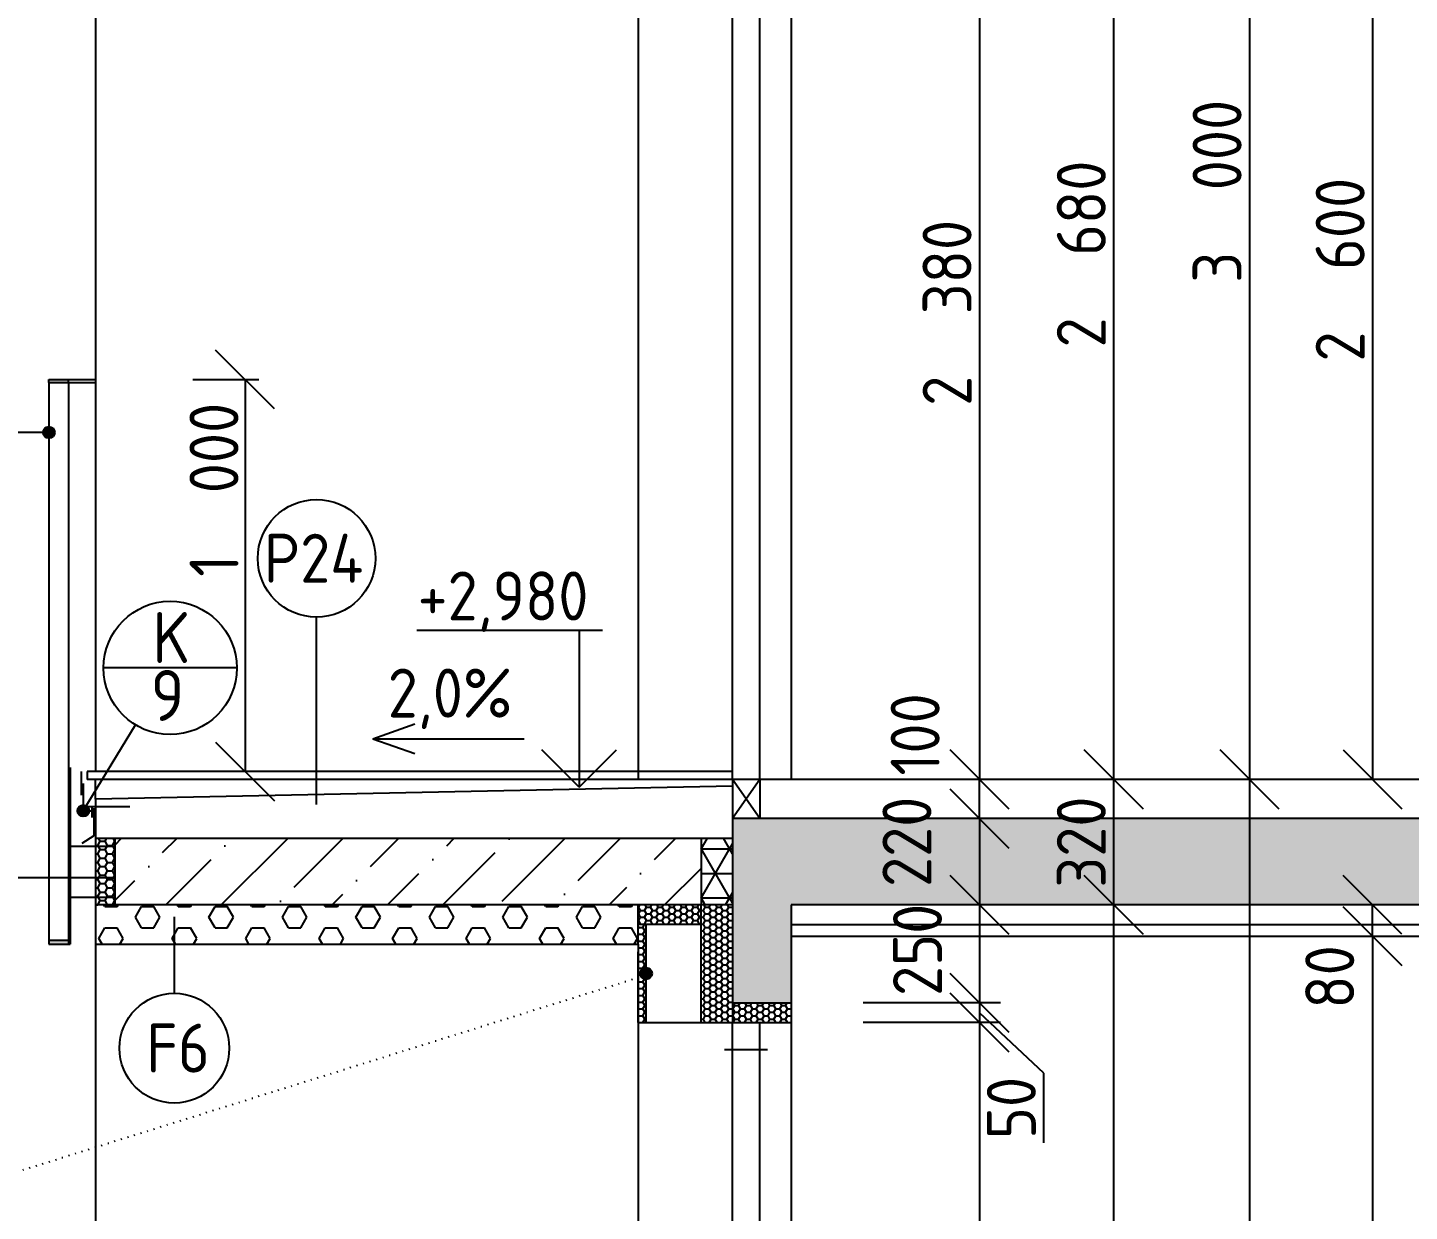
# Model space of a CAD drawing. Extents: x 3792242 to 5145247, y -1546315 to -1031918.
# Drawn here: x 3982743 to 3986268, y -1532859 to -1529840 of the extents above; entities that cross this region are included whole.
import ezdxf

# ---------------------------------------------------------------- set-up
doc = ezdxf.new("R2010")
doc.units = 0
doc.header["$MEASUREMENT"] = 0
doc.linetypes.add('ACAD_ISO07W100', pattern=[3.5, 0.5, -3])
doc.layers.get('0').update_dxf_attribs({"linetype": 'CONTINUOUS'})
doc.layers.get('Defpoints').update_dxf_attribs({"color": 61, "linetype": 'CONTINUOUS'})
for name, color, linetype in [('KÓTY', 4, 'CONTINUOUS'), ('MÚRY', 1, 'CONTINUOUS'), ('OKNÁ', 143, 'CONTINUOUS'), ('POZEMOK', 7, 'CONTINUOUS'), ('TENKÁ', 7, 'CONTINUOUS'), ('ŠRAFY', 82, 'CONTINUOUS'), ('šrafy-múry', 8, 'CONTINUOUS')]:
    doc.layers.add(name, color=color, linetype=linetype)
doc.styles.add('STYLE1', font='isocp.shx')
doc.dimstyles.new('STANDARD 50', dxfattribs={"dimtxt": 125, "dimasz": 140, "dimexe": 10, "dimexo": 200, "dimgap": 20, "dimtad": 1, "dimdsep": 46, "dimlunit": 6, "dimtxsty": 'STYLE1', "dimblk1": 'OBLIQUE', "dimblk2": 'OBLIQUE', "dimsah": 1, "dimcen": 2.5, "dimse1": 1, "dimse2": 1, "dimadec": 0, "dimazin": 0, "dimtfac": 1, "dimtmove": 1, "dimatfit": 3, "dimldrblk": 'OBLIQUE', "dimfxl": 1, "dimtolj": 1, "dimtzin": 0, "dimarcsym": 0})
doc.dimstyles.new('STANDARD-50', dxfattribs={"dimtxt": 125, "dimasz": 150, "dimexe": 10, "dimexo": 200, "dimgap": 20, "dimtad": 1, "dimdsep": 46, "dimlunit": 6, "dimtxsty": 'STYLE1', "dimblk1": 'OBLIQUE', "dimblk2": 'OBLIQUE', "dimsah": 1, "dimcen": 2.5, "dimse1": 1, "dimse2": 1, "dimadec": 0, "dimazin": 0, "dimtfac": 1, "dimtmove": 1, "dimatfit": 3, "dimldrblk": 'OBLIQUE', "dimfxl": 1, "dimtolj": 1, "dimtzin": 0, "dimarcsym": 0})
pattern_1 = [(0, (-447053.063, -31997.075), (15, 8.660254038), [10, -20]), (120, (-447053.063, -31997.075), (-15, 8.660254038), [10, -20]), (60, (-447053.063, -31997.075), (1e-14, 17.320508076), [-20, 10])]

# ---------------------------------------------------------------- blocks, each defined once
blk = doc.blocks.new('tp20')
at = {"layer": 'TENKÁ', "color": 253}
for p, q in [((4381550.1, -1316758.2), (4381550.1, -1316828.2)), ((4381431.4, -1316818.2), (4381528.6, -1316818.2)), ((4381518.9, -1316818.2), (4381518.9, -1316828.2)), ((4381528.6, -1316818.2), (4381528.6, -1316845)), ((4381528.6, -1316818.2), (4381538.6, -1316818.2)), ((4381550.1, -1316828.2), (4381528.6, -1316828.2))]:
    blk.add_line(p, q, dxfattribs=at)
blk = doc.blocks.new('_OBLIQUE')
at = {"color": 0, "linetype": 'ByBlock'}
blk.add_line((-0.5, -0.5), (0.5, 0.5), dxfattribs=at)
blk = doc.blocks.new('*D52169')
at = {"layer": 'Defpoints', "color": 0}
for p in [(3985171.4, -1531757.3), (3985171.4, -1531757.3), (3985171.4, -1531857.3)]:
    blk.add_point(p, dxfattribs=at)
at = {"layer": 'KÓTY', "color": 0, "lineweight": -2, "ltscale": 0.25}
blk.add_line((3985171.4, -1531857.3), (3985171.4, -1531757.3), dxfattribs=at)
at = {"layer": 'KÓTY', "color": 0, "linetype": 'ByBlock', "lineweight": -2, "xscale": 150, "yscale": 150, "zscale": 150}
for p, rotation in [((3985171.4, -1531757.3), 90), ((3985171.4, -1531857.3), 270)]:
    blk.add_blockref('_OBLIQUE', p, dxfattribs=dict(at, rotation=rotation))
at = {"layer": 'KÓTY', "color": 0, "insert": (3985007.4, -1531642.6), "char_height": 125, "attachment_point": 5, "rotation": 90, "style": 'STYLE1'}
blk.add_mtext('\\A1;100', dxfattribs=at)
blk = doc.blocks.new('*D52171')
at = {"layer": 'Defpoints', "color": 0}
for p in [(3985171.4, -1531857.3), (3985171.4, -1532077.3), (3985171.4, -1532077.3)]:
    blk.add_point(p, dxfattribs=at)
at = {"layer": 'KÓTY', "color": 0, "lineweight": -2, "ltscale": 0.25}
blk.add_line((3985171.4, -1531857.3), (3985171.4, -1532077.3), dxfattribs=at)
at = {"layer": 'KÓTY', "color": 0, "linetype": 'ByBlock', "lineweight": -2, "xscale": 150, "yscale": 150, "zscale": 150}
for p, rotation in [((3985171.4, -1531857.3), 90), ((3985171.4, -1532077.3), 270)]:
    blk.add_blockref('_OBLIQUE', p, dxfattribs=dict(at, rotation=rotation))
at = {"layer": 'KÓTY', "color": 0, "insert": (3984986.4, -1531916.6), "char_height": 125, "attachment_point": 5, "rotation": 90, "style": 'STYLE1'}
blk.add_mtext('\\A1;220', dxfattribs=at)
blk = doc.blocks.new('*D52172')
at = {"layer": 'Defpoints', "color": 0}
for p in [(3984690.9, -1529377.3), (3984690.9, -1531757.3), (3985171.4, -1531757.3)]:
    blk.add_point(p, dxfattribs=at)
at = {"layer": 'KÓTY', "color": 0, "lineweight": -2, "ltscale": 0.25}
blk.add_line((3985171.4, -1529377.3), (3985171.4, -1531757.3), dxfattribs=at)
at = {"layer": 'KÓTY', "color": 0, "linetype": 'ByBlock', "lineweight": -2, "xscale": 150, "yscale": 150, "zscale": 150}
for p, rotation in [((3985171.4, -1529377.3), 90), ((3985171.4, -1531757.3), 270)]:
    blk.add_blockref('_OBLIQUE', p, dxfattribs=dict(at, rotation=rotation))
at = {"layer": 'KÓTY', "color": 0, "insert": (3985088.9, -1530567.3), "char_height": 125, "attachment_point": 5, "rotation": 90, "style": 'STYLE1'}
blk.add_mtext('\\A1;2ﾠ380', dxfattribs=at)
blk = doc.blocks.new('*D52175')
at = {"layer": 'Defpoints', "color": 0}
for p in [(3984690.9, -1532077.3), (3984690.9, -1532327.3), (3985171.4, -1532327.3)]:
    blk.add_point(p, dxfattribs=at)
at = {"layer": 'KÓTY', "color": 0, "lineweight": -2, "ltscale": 0.25}
blk.add_line((3985171.4, -1532077.3), (3985171.4, -1532327.3), dxfattribs=at)
at = {"layer": 'KÓTY', "color": 0, "linetype": 'ByBlock', "lineweight": -2, "xscale": 150, "yscale": 150, "zscale": 150}
for p, rotation in [((3985171.4, -1532077.3), 90), ((3985171.4, -1532327.3), 270)]:
    blk.add_blockref('_OBLIQUE', p, dxfattribs=dict(at, rotation=rotation))
at = {"layer": 'KÓTY', "color": 0, "insert": (3985013.4, -1532192.1), "char_height": 125, "attachment_point": 5, "rotation": 90, "style": 'STYLE1'}
blk.add_mtext('\\A1;250', dxfattribs=at)
blk = doc.blocks.new('*D52177')
at = {"layer": 'Defpoints', "color": 0}
for p in [(3984690.9, -1532377.3), (3984690.9, -1534757.3), (3985171.4, -1534757.3)]:
    blk.add_point(p, dxfattribs=at)
at = {"layer": 'KÓTY', "color": 0, "lineweight": -2, "ltscale": 0.25}
blk.add_line((3985171.4, -1532377.3), (3985171.4, -1534757.3), dxfattribs=at)
at = {"layer": 'KÓTY', "color": 0, "linetype": 'ByBlock', "lineweight": -2, "xscale": 150, "yscale": 150, "zscale": 150}
for p, rotation in [((3985171.4, -1532377.3), 90), ((3985171.4, -1534757.3), 270)]:
    blk.add_blockref('_OBLIQUE', p, dxfattribs=dict(at, rotation=rotation))
at = {"layer": 'KÓTY', "color": 0, "insert": (3985088.9, -1533567.3), "char_height": 125, "attachment_point": 5, "rotation": 90, "style": 'STYLE1'}
blk.add_mtext('\\A1;2ﾠ380', dxfattribs=at)
blk = doc.blocks.new('*D52178')
at = {"layer": 'Defpoints', "color": 0}
for p in [(3984690.9, -1532327.3), (3984690.9, -1532377.3), (3985171.4, -1532377.3)]:
    blk.add_point(p, dxfattribs=at)
at = {"layer": 'KÓTY', "color": 0, "lineweight": -2, "ltscale": 0.25}
for p, q in [((3985171.4, -1532327.3), (3985171.4, -1532377.3)), ((3985335.4, -1532506.6), (3985171.4, -1532352.3)), ((3985335.4, -1532684.2), (3985335.4, -1532506.6))]:
    blk.add_line(p, q, dxfattribs=at)
at = {"layer": 'KÓTY', "color": 0, "linetype": 'ByBlock', "lineweight": -2, "xscale": 150, "yscale": 150, "zscale": 150}
for p, rotation in [((3985171.4, -1532327.3), 90), ((3985171.4, -1532377.3), 270)]:
    blk.add_blockref('_OBLIQUE', p, dxfattribs=dict(at, rotation=rotation))
at = {"layer": 'KÓTY', "color": 0, "insert": (3985252.9, -1532595.4), "char_height": 125, "attachment_point": 5, "rotation": 90, "style": 'STYLE1'}
blk.add_mtext('\\A1;50', dxfattribs=at)
blk = doc.blocks.new('*D52182')
at = {"layer": 'Defpoints', "color": 0}
for p in [(3984690.9, -1529077.3), (3984690.9, -1531757.3), (3985513.9, -1531757.3)]:
    blk.add_point(p, dxfattribs=at)
at = {"layer": 'KÓTY', "color": 0, "lineweight": -2, "ltscale": 0.25}
blk.add_line((3985513.9, -1529077.3), (3985513.9, -1531757.3), dxfattribs=at)
at = {"layer": 'KÓTY', "color": 0, "linetype": 'ByBlock', "lineweight": -2, "xscale": 150, "yscale": 150, "zscale": 150}
for p, rotation in [((3985513.9, -1529077.3), 90), ((3985513.9, -1531757.3), 270)]:
    blk.add_blockref('_OBLIQUE', p, dxfattribs=dict(at, rotation=rotation))
at = {"layer": 'KÓTY', "color": 0, "insert": (3985431.4, -1530417.3), "char_height": 125, "attachment_point": 5, "rotation": 90, "style": 'STYLE1'}
blk.add_mtext('\\A1;2ﾠ680', dxfattribs=at)
blk = doc.blocks.new('*D52183')
at = {"layer": 'Defpoints', "color": 0}
for p in [(3985513.9, -1531757.3), (3985513.9, -1532077.3), (3985513.9, -1532077.3)]:
    blk.add_point(p, dxfattribs=at)
at = {"layer": 'KÓTY', "color": 0, "lineweight": -2, "ltscale": 0.25}
blk.add_line((3985513.9, -1531757.3), (3985513.9, -1532077.3), dxfattribs=at)
at = {"layer": 'KÓTY', "color": 0, "linetype": 'ByBlock', "lineweight": -2, "xscale": 150, "yscale": 150, "zscale": 150}
for p, rotation in [((3985513.9, -1531757.3), 90), ((3985513.9, -1532077.3), 270)]:
    blk.add_blockref('_OBLIQUE', p, dxfattribs=dict(at, rotation=rotation))
at = {"layer": 'KÓTY', "color": 0, "insert": (3985431.4, -1531917.3), "char_height": 125, "attachment_point": 5, "rotation": 90, "style": 'STYLE1'}
blk.add_mtext('\\A1;320', dxfattribs=at)
blk = doc.blocks.new('*D52184')
at = {"layer": 'Defpoints', "color": 0}
for p in [(3984690.9, -1532077.3), (3984690.9, -1534757.3), (3985513.9, -1534757.3)]:
    blk.add_point(p, dxfattribs=at)
at = {"layer": 'KÓTY', "color": 0, "lineweight": -2, "ltscale": 0.25}
blk.add_line((3985513.9, -1532077.3), (3985513.9, -1534757.3), dxfattribs=at)
at = {"layer": 'KÓTY', "color": 0, "linetype": 'ByBlock', "lineweight": -2, "xscale": 150, "yscale": 150, "zscale": 150}
for p, rotation in [((3985513.9, -1532077.3), 90), ((3985513.9, -1534757.3), 270)]:
    blk.add_blockref('_OBLIQUE', p, dxfattribs=dict(at, rotation=rotation))
at = {"layer": 'KÓTY', "color": 0, "insert": (3985431.4, -1533417.3), "char_height": 125, "attachment_point": 5, "rotation": 90, "style": 'STYLE1'}
blk.add_mtext('\\A1;2ﾠ680', dxfattribs=at)
blk = doc.blocks.new('*D52188')
at = {"layer": 'Defpoints', "color": 0}
for p in [(3985860.4, -1528757.3), (3985860.4, -1531757.3), (3985860.4, -1531757.3)]:
    blk.add_point(p, dxfattribs=at)
at = {"layer": 'KÓTY', "color": 0, "lineweight": -2, "ltscale": 0.25}
blk.add_line((3985860.4, -1528757.3), (3985860.4, -1531757.3), dxfattribs=at)
at = {"layer": 'KÓTY', "color": 0, "linetype": 'ByBlock', "lineweight": -2, "xscale": 150, "yscale": 150, "zscale": 150}
for p, rotation in [((3985860.4, -1528757.3), 90), ((3985860.4, -1531757.3), 270)]:
    blk.add_blockref('_OBLIQUE', p, dxfattribs=dict(at, rotation=rotation))
at = {"layer": 'KÓTY', "color": 0, "insert": (3985777.9, -1530257.3), "char_height": 125, "attachment_point": 5, "rotation": 90, "style": 'STYLE1'}
blk.add_mtext('\\A1;3ﾠ000', dxfattribs=at)
blk = doc.blocks.new('*D52189')
at = {"layer": 'Defpoints', "color": 0}
for p in [(3985860.4, -1531757.3), (3985860.4, -1534757.3), (3985860.4, -1534757.3)]:
    blk.add_point(p, dxfattribs=at)
at = {"layer": 'KÓTY', "color": 0, "lineweight": -2, "ltscale": 0.25}
blk.add_line((3985860.4, -1531757.3), (3985860.4, -1534757.3), dxfattribs=at)
at = {"layer": 'KÓTY', "color": 0, "linetype": 'ByBlock', "lineweight": -2, "xscale": 150, "yscale": 150, "zscale": 150}
for p, rotation in [((3985860.4, -1531757.3), 90), ((3985860.4, -1534757.3), 270)]:
    blk.add_blockref('_OBLIQUE', p, dxfattribs=dict(at, rotation=rotation))
at = {"layer": 'KÓTY', "color": 0, "insert": (3985777.9, -1533257.3), "char_height": 125, "attachment_point": 5, "rotation": 90, "style": 'STYLE1'}
blk.add_mtext('\\A1;3ﾠ000', dxfattribs=at)
blk = doc.blocks.new('*D52193')
at = {"layer": 'Defpoints', "color": 0}
for p in [(3985834.9, -1529157.3), (3985834.9, -1531757.3), (3986174.4, -1531757.3)]:
    blk.add_point(p, dxfattribs=at)
at = {"layer": 'KÓTY', "color": 0, "lineweight": -2, "ltscale": 0.25}
blk.add_line((3986174.4, -1529157.3), (3986174.4, -1531757.3), dxfattribs=at)
at = {"layer": 'KÓTY', "color": 0, "linetype": 'ByBlock', "lineweight": -2, "xscale": 150, "yscale": 150, "zscale": 150}
for p, rotation in [((3986174.4, -1529157.3), 90), ((3986174.4, -1531757.3), 270)]:
    blk.add_blockref('_OBLIQUE', p, dxfattribs=dict(at, rotation=rotation))
at = {"layer": 'KÓTY', "color": 0, "insert": (3986091.9, -1530457.3), "char_height": 125, "attachment_point": 5, "rotation": 90, "style": 'STYLE1'}
blk.add_mtext('\\A1;2ﾠ600', dxfattribs=at)
blk = doc.blocks.new('*D52195')
at = {"layer": 'Defpoints', "color": 0}
for p in [(3985834.9, -1532157.3), (3985834.9, -1534757.3), (3986174.4, -1534757.3)]:
    blk.add_point(p, dxfattribs=at)
at = {"layer": 'KÓTY', "color": 0, "lineweight": -2, "ltscale": 0.25}
blk.add_line((3986174.4, -1532157.3), (3986174.4, -1534757.3), dxfattribs=at)
at = {"layer": 'KÓTY', "color": 0, "linetype": 'ByBlock', "lineweight": -2, "xscale": 150, "yscale": 150, "zscale": 150}
for p, rotation in [((3986174.4, -1532157.3), 90), ((3986174.4, -1534757.3), 270)]:
    blk.add_blockref('_OBLIQUE', p, dxfattribs=dict(at, rotation=rotation))
at = {"layer": 'KÓTY', "color": 0, "insert": (3986091.9, -1533457.3), "char_height": 125, "attachment_point": 5, "rotation": 90, "style": 'STYLE1'}
blk.add_mtext('\\A1;2ﾠ600', dxfattribs=at)
blk = doc.blocks.new('*D52196')
at = {"layer": 'Defpoints', "color": 0}
for p in [(3986174.4, -1532077.3), (3986174.4, -1532077.3), (3986174.4, -1532157.3)]:
    blk.add_point(p, dxfattribs=at)
at = {"layer": 'KÓTY', "color": 0, "lineweight": -2, "ltscale": 0.25}
blk.add_line((3986174.4, -1532157.3), (3986174.4, -1532077.3), dxfattribs=at)
at = {"layer": 'KÓTY', "color": 0, "linetype": 'ByBlock', "lineweight": -2, "xscale": 150, "yscale": 150, "zscale": 150}
for p, rotation in [((3986174.4, -1532077.3), 90), ((3986174.4, -1532157.3), 270)]:
    blk.add_blockref('_OBLIQUE', p, dxfattribs=dict(at, rotation=rotation))
at = {"layer": 'KÓTY', "color": 0, "insert": (3986065.4, -1532261.1), "char_height": 125, "attachment_point": 5, "rotation": 90, "style": 'STYLE1'}
blk.add_mtext('\\A1;80', dxfattribs=at)
blk = doc.blocks.new('*D52266')
at = {"layer": 'Defpoints', "color": 0}
for p in [(3984103.4, -1529377.3), (3981308.9, -1531757.3), (3984478.4, -1531757.3)]:
    blk.add_point(p, dxfattribs=at)
at = {"layer": 'KÓTY', "color": 0, "lineweight": -2, "ltscale": 0.25}
blk.add_line((3981308.9, -1529377.3), (3981308.9, -1531757.3), dxfattribs=at)
at = {"layer": 'KÓTY', "color": 0, "linetype": 'ByBlock', "lineweight": -2, "xscale": 150, "yscale": 150, "zscale": 150}
for p, rotation in [((3981308.9, -1529377.3), 90), ((3981308.9, -1531757.3), 270)]:
    blk.add_blockref('_OBLIQUE', p, dxfattribs=dict(at, rotation=rotation))
at = {"layer": 'KÓTY', "color": 0, "insert": (3981226.4, -1530567.3), "char_height": 125, "attachment_point": 5, "rotation": 90, "style": 'STYLE1'}
blk.add_mtext('\\A1;2ﾠ380', dxfattribs=at)
blk = doc.blocks.new('*D52270')
at = {"layer": 'Defpoints', "color": 0}
for p in [(3984103.4, -1532177.3), (3981308.9, -1532377.3), (3984103.4, -1532377.3)]:
    blk.add_point(p, dxfattribs=at)
at = {"layer": 'KÓTY', "color": 0, "lineweight": -2, "ltscale": 0.25}
blk.add_line((3981308.9, -1532177.3), (3981308.9, -1532377.3), dxfattribs=at)
at = {"layer": 'KÓTY', "color": 0, "linetype": 'ByBlock', "lineweight": -2, "xscale": 150, "yscale": 150, "zscale": 150}
for p, rotation in [((3981308.9, -1532177.3), 90), ((3981308.9, -1532377.3), 270)]:
    blk.add_blockref('_OBLIQUE', p, dxfattribs=dict(at, rotation=rotation))
at = {"layer": 'KÓTY', "color": 0, "insert": (3981151.4, -1532366.1), "char_height": 125, "attachment_point": 5, "rotation": 90, "style": 'STYLE1'}
blk.add_mtext('\\A1;200', dxfattribs=at)
blk = doc.blocks.new('*D52271')
at = {"layer": 'Defpoints', "color": 0}
for p in [(3984103.4, -1532377.3), (3981308.9, -1534757.3), (3984478.4, -1534757.3)]:
    blk.add_point(p, dxfattribs=at)
at = {"layer": 'KÓTY', "color": 0, "lineweight": -2, "ltscale": 0.25}
blk.add_line((3981308.9, -1532377.3), (3981308.9, -1534757.3), dxfattribs=at)
at = {"layer": 'KÓTY', "color": 0, "linetype": 'ByBlock', "lineweight": -2, "xscale": 150, "yscale": 150, "zscale": 150}
for p, rotation in [((3981308.9, -1532377.3), 90), ((3981308.9, -1534757.3), 270)]:
    blk.add_blockref('_OBLIQUE', p, dxfattribs=dict(at, rotation=rotation))
at = {"layer": 'KÓTY', "color": 0, "insert": (3981226.4, -1533567.3), "char_height": 125, "attachment_point": 5, "rotation": 90, "style": 'STYLE1'}
blk.add_mtext('\\A1;2ﾠ380', dxfattribs=at)
blk = doc.blocks.new('*D52371')
at = {"layer": 'Defpoints', "color": 0}
for p in [(3982915.9, -1531807.3), (3980965.9, -1532177.3), (3982915.9, -1532177.3)]:
    blk.add_point(p, dxfattribs=at)
at = {"layer": 'KÓTY', "color": 0, "lineweight": -2, "ltscale": 0.25}
blk.add_line((3980965.9, -1531807.3), (3980965.9, -1532177.3), dxfattribs=at)
at = {"layer": 'KÓTY', "color": 0, "linetype": 'ByBlock', "lineweight": -2, "xscale": 140, "yscale": 140, "zscale": 140}
for p, rotation in [((3980965.9, -1531807.3), 90), ((3980965.9, -1532177.3), 270)]:
    blk.add_blockref('_OBLIQUE', p, dxfattribs=dict(at, rotation=rotation))
at = {"layer": 'KÓTY', "color": 0, "insert": (3980883.4, -1531992.3), "char_height": 125, "attachment_point": 5, "rotation": 90, "style": 'STYLE1'}
blk.add_mtext('\\A1;370', dxfattribs=at)
blk = doc.blocks.new('*D52372')
at = {"layer": 'Defpoints', "color": 0}
for p in [(3984478.4, -1531757.3), (3981308.9, -1531907.3), (3984253.4, -1531907.3)]:
    blk.add_point(p, dxfattribs=at)
at = {"layer": 'KÓTY', "color": 0, "lineweight": -2, "ltscale": 0.25}
blk.add_line((3981308.9, -1531757.3), (3981308.9, -1531907.3), dxfattribs=at)
at = {"layer": 'KÓTY', "color": 0, "linetype": 'ByBlock', "lineweight": -2, "xscale": 150, "yscale": 150, "zscale": 150}
for p, rotation in [((3981308.9, -1531757.3), 90), ((3981308.9, -1531907.3), 270)]:
    blk.add_blockref('_OBLIQUE', p, dxfattribs=dict(at, rotation=rotation))
at = {"layer": 'KÓTY', "color": 0, "insert": (3981148.3, -1531656.6), "char_height": 125, "attachment_point": 5, "rotation": 90, "style": 'STYLE1'}
blk.add_mtext('\\A1;150', dxfattribs=at)
blk = doc.blocks.new('*D52373')
at = {"layer": 'Defpoints', "color": 0}
for p in [(3984328.4, -1531907.3), (3981308.9, -1532077.3), (3984328.4, -1532077.3)]:
    blk.add_point(p, dxfattribs=at)
at = {"layer": 'KÓTY', "color": 0, "lineweight": -2, "ltscale": 0.25}
blk.add_line((3981308.9, -1531907.3), (3981308.9, -1532077.3), dxfattribs=at)
at = {"layer": 'KÓTY', "color": 0, "linetype": 'ByBlock', "lineweight": -2, "xscale": 150, "yscale": 150, "zscale": 150}
for p, rotation in [((3981308.9, -1531907.3), 90), ((3981308.9, -1532077.3), 270)]:
    blk.add_blockref('_OBLIQUE', p, dxfattribs=dict(at, rotation=rotation))
at = {"layer": 'KÓTY', "color": 0, "insert": (3981152.9, -1532046.1), "char_height": 125, "attachment_point": 5, "rotation": 90, "style": 'STYLE1'}
blk.add_mtext('\\A1;170', dxfattribs=at)
blk = doc.blocks.new('*D52374')
at = {"layer": 'Defpoints', "color": 0}
for p in [(3982915.9, -1532077.3), (3981308.9, -1532177.3), (3982915.9, -1532177.3)]:
    blk.add_point(p, dxfattribs=at)
at = {"layer": 'KÓTY', "color": 0, "lineweight": -2, "ltscale": 0.25}
for p, q in [((3981308.9, -1532077.3), (3981308.9, -1532177.3)), ((3981541.3, -1532204.1), (3981308.9, -1532127.3)), ((3981541.3, -1532444.2), (3981541.3, -1532204.1))]:
    blk.add_line(p, q, dxfattribs=at)
at = {"layer": 'KÓTY', "color": 0, "linetype": 'ByBlock', "lineweight": -2, "xscale": 150, "yscale": 150, "zscale": 150}
for p, rotation in [((3981308.9, -1532077.3), 90), ((3981308.9, -1532177.3), 270)]:
    blk.add_blockref('_OBLIQUE', p, dxfattribs=dict(at, rotation=rotation))
at = {"layer": 'KÓTY', "color": 0, "insert": (3981458.8, -1532324.1), "char_height": 125, "attachment_point": 5, "rotation": 90, "style": 'STYLE1'}
blk.add_mtext('\\A1;100', dxfattribs=at)
blk = doc.blocks.new('*D54739')
at = {"layer": 'Defpoints', "color": 0}
for p in [(3982915.9, -1530737.3), (3982915.9, -1531737.3), (3983297.4, -1531737.3)]:
    blk.add_point(p, dxfattribs=at)
at = {"layer": 'KÓTY', "color": 0, "lineweight": -2, "ltscale": 0.25}
blk.add_line((3983297.4, -1530737.3), (3983297.4, -1531737.3), dxfattribs=at)
at = {"layer": 'KÓTY', "color": 0, "linetype": 'ByBlock', "lineweight": -2, "xscale": 150, "yscale": 150, "zscale": 150}
for p, rotation in [((3983297.4, -1530737.3), 90), ((3983297.4, -1531737.3), 270)]:
    blk.add_blockref('_OBLIQUE', p, dxfattribs=dict(at, rotation=rotation))
at = {"layer": 'KÓTY', "color": 0, "insert": (3983218.2, -1531018.6), "char_height": 125, "attachment_point": 5, "rotation": 90, "style": 'STYLE1'}
blk.add_mtext('\\A1;1ﾠ000', dxfattribs=at)

msp = doc.modelspace()

# ---------------------------------------------------------------- hatches: boundary and pattern name
at = {"layer": 'POZEMOK', "ltscale": 0.15}
h = msp.add_hatch(color=253, dxfattribs=at)
h.dxf.hatch_style = 1
h.paths.add_polyline_path([(3982846.937, -1530737.345), (3982846.937, -1530745.345), (3982796.937, -1530745.345), (3982796.937, -1530737.345)])
h = msp.add_hatch(color=253, dxfattribs=at)
h.dxf.hatch_style = 1
h.paths.add_polyline_path([(3982850.937, -1532177.345), (3982850.937, -1532057.345), (3982850.937, -1531927.345), (3982850.937, -1531727.345), (3982846.937, -1531727.345), (3982846.937, -1531807.345), (3982846.937, -1532007.345), (3982846.937, -1532167.345), (3982846.937, -1532177.345)])
h = msp.add_hatch(color=253, dxfattribs=at)
h.dxf.hatch_style = 1
h.paths.add_polyline_path([(3982796.937, -1532177.345), (3982796.937, -1532167.345), (3982846.937, -1532167.345), (3982846.937, -1532177.345)])
at = {"layer": 'TENKÁ'}
h = msp.add_hatch(color=256, dxfattribs=at)
h.dxf.hatch_style = 1
h.paths.add_polyline_path([(3982781.937, -1530872.345, 2.41421356), (3982796.937, -1530857.345, 0.41421356)])
h = msp.add_hatch(color=256, dxfattribs=at)
h.dxf.hatch_style = 1
h.paths.add_polyline_path([(3982869.737, -1531837.345, -2.41421356), (3982884.737, -1531852.345, -0.41421356)])
h = msp.add_hatch(color=256, dxfattribs=at)
h.dxf.hatch_style = 1
h.paths.add_polyline_path([(3984320.937, -1532237.345, 2.41421356), (3984335.937, -1532252.345, 0.41421356)])
at = {"layer": 'ŠRAFY'}
h = msp.add_hatch(dxfattribs=at)
h.set_pattern_fill('HONEY', color=256, scale=100)
h.set_pattern_definition([(0, (-474341.063, -31883.075), (18.75, 10.825317547), [12.5, -25]), (120, (-474341.063, -31883.075), (-18.75, 10.825317547), [12.5, -25]), (60, (-474341.063, -31883.075), (7e-15, 21.650635095), [-25, 12.5])])
h.paths.add_polyline_path([(3982915.937, -1531907.345), (3982915.937, -1532077.345), (3982965.937, -1532077.345), (3982965.937, -1531907.345)])
h = msp.add_hatch(dxfattribs=at)
h.set_pattern_fill('NET3', color=256, scale=500, angle=180)
h.set_pattern_definition([(0, (-413468.06, -25997.075), (0, 62.5), []), (60, (-413468.06, -25997.075), (-54.1265877, 31.25), []), (120, (-413468.06, -25997.075), (-54.1265877, -31.25), [])])
h.paths.add_polyline_path([(3984540.937, -1532077.345), (3984460.937, -1532077.345), (3984460.937, -1531947.345), (3984460.937, -1531907.345), (3984540.937, -1531907.345)])
h = msp.add_hatch(dxfattribs=at)
h.set_pattern_fill('HEX', color=256, scale=250)
h.set_pattern_definition([(0, (-465029.063, -19947.075), (0, 54.12658774), [31.25, -62.5]), (120, (-465029.063, -19947.075), (-46.875, -27.06329387), [31.25, -62.5]), (60, (-464997.813, -19947.075), (-46.875, 27.06329387), [31.25, -62.5])])
h.paths.add_polyline_path([(3982965.937, -1532077.345), (3982915.937, -1532077.345), (3982915.937, -1532177.345), (3983116.937, -1532177.345), (3984300.937, -1532177.345), (3984300.937, -1532127.345), (3984300.937, -1532077.345)])
h = msp.add_hatch(dxfattribs=at)
h.set_pattern_fill('HONEY', color=256, scale=80)
h.set_pattern_definition(pattern_1)
h.paths.add_polyline_path([(3984300.937, -1532127.345), (3984320.937, -1532127.345), (3984460.937, -1532127.345), (3984460.937, -1532077.345), (3984300.937, -1532077.345)])
h = msp.add_hatch(dxfattribs=at)
h.set_pattern_fill('HONEY', color=256, scale=80)
h.set_pattern_definition(pattern_1)
h.paths.add_polyline_path([(3984540.937, -1532377.345), (3984540.937, -1532077.345), (3984460.937, -1532077.345), (3984460.937, -1532127.345), (3984460.937, -1532377.345)])
h = msp.add_hatch(dxfattribs=at)
h.set_pattern_fill('HONEY', color=256, scale=80)
h.set_pattern_definition([(0, (-441372.707, -31997.075), (15, 8.660254038), [10, -20]), (120, (-441372.707, -31997.075), (-15, 8.660254038), [10, -20]), (60, (-441372.707, -31997.075), (1e-14, 17.320508076), [-20, 10])])
h.paths.add_polyline_path([(3984300.937, -1532377.345), (3984300.937, -1532237.345), (3984300.937, -1532127.345), (3984320.937, -1532127.345), (3984320.937, -1532377.345)])
h = msp.add_hatch(dxfattribs=at)
h.set_pattern_fill('HONEY', color=256, scale=80)
h.set_pattern_definition(pattern_1)
h.paths.add_polyline_path([(3984540.937, -1532327.345), (3984540.937, -1532377.345), (3984690.937, -1532377.345), (3984690.937, -1532327.345)])
at = {"layer": 'šrafy-múry'}
h = msp.add_hatch(dxfattribs=at)
h.set_pattern_fill('ANSI36', color=253, scale=800, angle=360)
h.set_pattern_definition([(45, (226757.26, 886.43), (53.0330086, 194.4543648), [250, -50, 0, -50])])
h.paths.add_polyline_path([(4003095.937, -1532327.345), (4003095.937, -1532077.345), (4006120.937, -1532077.345), (4006235.937, -1532077.345), (4009215.937, -1532077.345), (4009215.937, -1532327.345), (4009515.937, -1532327.345), (4009515.937, -1532077.345), (4011920.937, -1532077.345), (4012035.937, -1532077.345), (4013635.937, -1532077.345), (4013750.937, -1532077.345), (4015635.937, -1532077.345), (4015635.937, -1532327.345), (4015885.937, -1532327.345), (4015885.937, -1531857.345), (3984540.937, -1531857.345), (3984540.937, -1532327.345), (3984690.937, -1532327.345), (3984690.937, -1532077.345), (3989765.937, -1532077.345), (3989765.937, -1532327.345), (3990065.937, -1532327.345), (3990065.937, -1532077.345), (3993260.937, -1532077.345), (3993375.937, -1532077.345), (3996375.937, -1532077.345), (3996375.937, -1532327.345), (3996675.937, -1532327.345), (3996675.937, -1532077.345), (4000795.937, -1532077.345), (4000910.937, -1532077.345), (4002795.937, -1532077.345), (4002795.937, -1532327.345)])
h = msp.add_hatch(dxfattribs=at)
h.set_pattern_fill('ANSI36', color=253, scale=800, angle=360)
h.set_pattern_definition([(45, (-410202.74, 886.43), (53.0330086, 194.4543648), [250, -50, 0, -50])])
h.paths.add_polyline_path([(3984460.937, -1531907.345), (3982965.937, -1531907.345), (3982965.937, -1532077.345), (3984460.937, -1532077.345)])

# ---------------------------------------------------------------- linework, layer by layer
at = {"layer": 'KÓTY', "ltscale": 0.25}
for p, q in [((3983163.937, -1530737.345), (3983332.437, -1530737.345)), ((3983163.937, -1530737.345), (3983332.437, -1530737.345)), ((3985224.84, -1532327.345), (3984874.84, -1532327.345)), ((3985224.84, -1532377.345), (3984874.84, -1532377.345))]:
    msp.add_line(p, q, dxfattribs=at)
at = {"layer": 'KÓTY', "linetype": 'ACAD_ISO07W100', "ltscale": 5}
msp.add_line((3984335.937, -1532252.345), (3982557.937, -1532808.075), dxfattribs=at)
msp.add_line((3984335.937, -1532252.345), (3982557.937, -1532808.075), dxfattribs=at)
at = {"layer": 'MÚRY'}
for p, q in [((3984540.937, -1531774.845), (3982915.937, -1531807.345)), ((3984540.937, -1531757.345), (3984540.937, -1531774.845)), ((3993260.937, -1531757.345), (3984540.937, -1531757.345)), ((3982915.937, -1531807.345), (3982915.937, -1532177.345)), ((3989765.937, -1532077.345), (3984690.937, -1532077.345)), ((3984690.937, -1532077.345), (3984690.937, -1532377.345)), ((3982915.937, -1532177.345), (3984300.937, -1532177.345)), ((3984300.937, -1532177.345), (3984300.937, -1532377.345)), ((3984300.937, -1532377.345), (3984300.937, -1532197.345)), ((3984300.937, -1532377.345), (3984690.937, -1532377.345))]:
    msp.add_line(p, q, dxfattribs=at)
at = {"layer": 'OKNÁ', "ltscale": 0.25}
for p, q in [((3984540.937, -1531757.345), (3984540.937, -1529377.345)), ((3984610.937, -1531757.345), (3984610.937, -1529377.345)), ((3983479.937, -1531821.251), (3983479.937, -1531343.575)), ((3982965.937, -1532008.667), (3982296.437, -1532008.667)), ((3983116.937, -1532107.971), (3983116.937, -1532302.963)), ((3984540.937, -1534757.345), (3984540.937, -1532377.345)), ((3984610.937, -1534757.345), (3984610.937, -1532377.345)), ((3984630.937, -1532447.345), (3984520.937, -1532447.345))]:
    msp.add_line(p, q, dxfattribs=at)
for centre, radius in [((3983479.937, -1531193.575), 150), ((3983116.937, -1532442.963), 140)]:
    msp.add_circle(centre, radius, dxfattribs=at)
at = {"layer": 'POZEMOK', "color": 253, "ltscale": 0.15}
for p, q in [((3982796.937, -1530745.345), (3982796.937, -1530737.345)), ((3982796.937, -1530737.345), (3982846.937, -1530737.345)), ((3982796.937, -1530745.345), (3982796.937, -1532177.345)), ((3982796.937, -1530745.345), (3982846.937, -1530745.345)), ((3982846.937, -1530745.345), (3982846.937, -1530737.345)), ((3982846.937, -1530737.345), (3982915.937, -1530737.345)), ((3982846.937, -1530745.345), (3982846.937, -1532007.345)), ((3982846.937, -1530745.345), (3982915.937, -1530745.345)), ((3982850.937, -1531727.345), (3982850.937, -1532177.345)), ((3982846.937, -1531807.345), (3982846.937, -1532177.345)), ((3982850.937, -1531927.345), (3982965.937, -1531927.345)), ((3982850.937, -1532057.345), (3982965.937, -1532057.345)), ((3982796.937, -1532167.345), (3982846.937, -1532167.345)), ((3982796.937, -1532177.345), (3982850.937, -1532177.345))]:
    msp.add_line(p, q, dxfattribs=at)
at = {"layer": 'TENKÁ'}
for p, q in [((3982915.937, -1529177.345), (3982915.937, -1531737.345)), ((3982884.737, -1531837.345), (3983017.928, -1531618.326)), ((3983730.887, -1531616.745), (3983623.687, -1531654.345)), ((3984009.687, -1531654.345), (3983623.687, -1531654.345)), ((3983730.887, -1531691.945), (3983623.687, -1531654.345)), ((3984540.937, -1531737.345), (3982894.737, -1531737.345)), ((3982894.737, -1531737.345), (3982894.737, -1531757.345)), ((3984540.937, -1531757.345), (3982894.737, -1531757.345)), ((3982915.937, -1531807.345), (3982915.937, -1531757.345)), ((3984610.937, -1531857.345), (3984540.937, -1531757.345)), ((3984610.937, -1531757.345), (3984540.937, -1531857.345)), ((3984540.937, -1531774.845), (3984540.937, -1531857.345)), ((3984610.937, -1531757.345), (3984610.937, -1531857.345)), ((3984540.937, -1531857.345), (3984540.937, -1532377.345)), ((4015885.937, -1531857.345), (3984540.937, -1531857.345)), ((3982915.937, -1531907.345), (3984540.937, -1531907.345)), ((3982965.937, -1532077.345), (3982965.937, -1531907.345)), ((3984460.937, -1531907.345), (3984460.937, -1532077.345)), ((3984540.937, -1532077.345), (3982915.937, -1532077.345)), ((3984300.937, -1532177.345), (3984300.937, -1532077.345)), ((3984460.937, -1532127.345), (3984460.937, -1532077.345)), ((3984320.937, -1532127.345), (3984300.937, -1532127.345)), ((3984320.937, -1532377.345), (3984320.937, -1532127.345)), ((3984460.937, -1532127.345), (3984320.937, -1532127.345)), ((3984460.937, -1532377.345), (3984460.937, -1532127.345)), ((3984690.937, -1532127.345), (3989765.937, -1532127.345)), ((3984690.937, -1532157.345), (3989765.937, -1532157.345)), ((3982915.937, -1532177.345), (3982915.937, -1534737.345)), ((3984540.937, -1532327.345), (3984690.937, -1532327.345))]:
    msp.add_line(p, q, dxfattribs=at)
at = {"layer": 'TENKÁ', "ltscale": 10}
for p, q in [((3984300.937, -1529377.345), (3984300.937, -1531757.345)), ((3984690.937, -1529377.345), (3984690.937, -1531757.345)), ((3984300.937, -1532377.345), (3984300.937, -1534757.345)), ((3984690.937, -1532377.345), (3984690.937, -1534757.345))]:
    msp.add_line(p, q, dxfattribs=at)
at = {"layer": 'TENKÁ', "ltscale": 0.25}
for p, q in [((3982796.937, -1530872.345), (3982465.034, -1530872.345)), ((3983276.259, -1531473.075), (3982936.259, -1531473.075))]:
    msp.add_line(p, q, dxfattribs=at)
at = {"layer": 'TENKÁ', "linetype": 'ByBlock', "ltscale": 0.25}
for p, q in [((3984209.298, -1531377.345), (3983735.4, -1531377.345)), ((3984149.993, -1531377.345), (3984149.993, -1531777.345)), ((3984149.993, -1531777.345), (3984054.534, -1531681.886)), ((3984149.993, -1531777.345), (3984245.453, -1531681.886))]:
    msp.add_line(p, q, dxfattribs=at)
at = {"layer": 'TENKÁ', "color": 253}
for p, q in [((3982879.737, -1531797.345), (3982879.737, -1531737.345)), ((3982879.737, -1531797.345), (3982879.737, -1531737.345)), ((3982911.237, -1531830.345), (3982911.237, -1531900.845)), ((3982911.237, -1531900.845), (3982881.237, -1531920.845))]:
    msp.add_line(p, q, dxfattribs=at)
at = {"layer": 'TENKÁ'}
for centre in [(3982796.937, -1530872.345), (3982884.737, -1531837.345), (3984320.937, -1532252.345)]:
    msp.add_circle(centre, 15, dxfattribs=at)
at = {"layer": 'TENKÁ', "ltscale": 0.25}
msp.add_circle((3983106.259, -1531473.075), 170, dxfattribs=at)

# ---------------------------------------------------------------- block references
at = {"layer": 'TENKÁ', "xscale": -1}
msp.add_blockref('tp20', (8364434.875, -215009.192), dxfattribs=at)
msp.add_blockref('tp20', (8364434.875, -215009.192), dxfattribs=at)

# ---------------------------------------------------------------- texts
at = {"layer": 'TENKÁ', "ltscale": 0.25, "style": 'STYLE1'}
for s, p in [('P24', (3983345.632, -1531255.753)), ('+2,980', (3983737.836, -1531352.019)), ('2,0%', (3983661.519, -1531599.635)), ('F6', (3983045.632, -1532505.141))]:
    msp.add_text(s, height=125, dxfattribs=at).set_placement(p)
at = {"layer": 'TENKÁ', "style": 'STYLE1'}
for s, p in [('K', (3983061.229, -1531460.575)), ('9', (3983056.729, -1531608.212))]:
    msp.add_text(s, height=130, dxfattribs=at).set_placement(p)

# ---------------------------------------------------------------- dimensions: what is measured, and where the dimension line sits
at = {"layer": 'KÓTY', "ltscale": 0.25}
for base, p1, p2, picture, middle in [((3985860.437, -1531757.345), (3985860.437, -1528757.345), (3985860.437, -1531757.345), '*D52188', (3985777.894, -1530257.345)), ((3985513.937, -1531757.345), (3984690.937, -1529077.345), (3984690.937, -1531757.345), '*D52182', (3985431.394, -1530417.345)), ((3986174.437, -1531757.345), (3985834.937, -1529157.345), (3985834.937, -1531757.345), '*D52193', (3986091.894, -1530457.345)), ((3981308.937, -1531757.345), (3984103.437, -1529377.345), (3984478.437, -1531757.345), '*D52266', (3981226.394, -1530567.345)), ((3985513.937, -1532077.345), (3985513.937, -1531757.345), (3985513.937, -1532077.345), '*D52183', (3985431.437, -1531917.345)), ((3985860.437, -1534757.345), (3985860.437, -1531757.345), (3985860.437, -1534757.345), '*D52189', (3985777.894, -1533257.345)), ((3985171.437, -1532077.345), (3985171.437, -1531857.345), (3985171.437, -1532077.345), '*D52171', (3984986.437, -1531916.595)), ((3985513.937, -1534757.345), (3984690.937, -1532077.345), (3984690.937, -1534757.345), '*D52184', (3985431.394, -1533417.345)), ((3986174.437, -1534757.345), (3985834.937, -1532157.345), (3985834.937, -1534757.345), '*D52195', (3986091.894, -1533457.345)), ((3981308.937, -1534757.345), (3984103.437, -1532377.345), (3984478.437, -1534757.345), '*D52271', (3981226.394, -1533567.345))]:
    dim = msp.add_linear_dim(base=base, p1=p1, p2=p2, angle=90, dimstyle='STANDARD-50', override={"dimtxsty": 'STYLE1', "dimldrblk": 'OBLIQUE'}, dxfattribs=at)
    dim.commit()
    dim.dimension.update_dxf_attribs({"geometry": picture, "text_midpoint": middle})
for base, p1, p2, dimstyle, picture, middle in [((3985171.437, -1531757.345), (3984690.937, -1529377.345), (3984690.937, -1531757.345), 'STANDARD-50', '*D52172', (3985088.894, -1530567.345)), ((3980965.937, -1532177.345), (3982915.937, -1531807.345), (3982915.937, -1532177.345), 'STANDARD 50', '*D52371', (3980883.437, -1531992.345)), ((3985171.437, -1534757.345), (3984690.937, -1532377.345), (3984690.937, -1534757.345), 'STANDARD-50', '*D52177', (3985088.894, -1533567.345))]:
    dim = msp.add_linear_dim(base=base, p1=p1, p2=p2, angle=90, dimstyle=dimstyle, dxfattribs=at)
    dim.commit()
    dim.dimension.update_dxf_attribs({"geometry": picture, "text_midpoint": middle})
for base, p1, p2, picture, middle in [((3983297.437, -1531737.345), (3982915.937, -1530737.345), (3982915.937, -1531737.345), '*D54739', (3983300.759, -1531018.575)), ((3985171.437, -1531757.345), (3985171.437, -1531857.345), (3985171.437, -1531757.345), '*D52169', (3985089.937, -1531642.575)), ((3981308.937, -1531907.345), (3984478.437, -1531757.345), (3984253.437, -1531907.345), '*D52372', (3981230.759, -1531656.575)), ((3981308.937, -1532077.345), (3984328.437, -1531907.345), (3984328.437, -1532077.345), '*D52373', (3981235.437, -1532046.075)), ((3981308.937, -1532177.345), (3982915.937, -1532077.345), (3982915.937, -1532177.345), '*D52374', (3981541.259, -1532224.075)), ((3985171.437, -1532327.345), (3984690.937, -1532077.345), (3984690.937, -1532327.345), '*D52175', (3985095.937, -1532192.075)), ((3986174.437, -1532077.345), (3986174.437, -1532157.345), (3986174.437, -1532077.345), '*D52196', (3986147.937, -1532261.075)), ((3981308.937, -1532377.345), (3984103.437, -1532177.345), (3984103.437, -1532377.345), '*D52270', (3981233.937, -1532366.075))]:
    dim = msp.add_linear_dim(base=base, p1=p1, p2=p2, angle=90, dimstyle='STANDARD-50', override={"dimtxsty": 'STYLE1', "dimldrblk": 'OBLIQUE'}, dxfattribs=at)
    dim.commit()
    dim.dimension.update_dxf_attribs({"geometry": picture, "text_midpoint": middle, "dimtype": 160})
dim = msp.add_linear_dim(base=(3985171.437, -1532377.345), p1=(3984690.937, -1532327.345), p2=(3984690.937, -1532377.345), angle=90, dimstyle='STANDARD-50', dxfattribs=at)
dim.commit()
dim.dimension.update_dxf_attribs({"geometry": '*D52178', "text_midpoint": (3985335.437, -1532526.575), "dimtype": 160})

doc.saveas('drawing.dxf')
